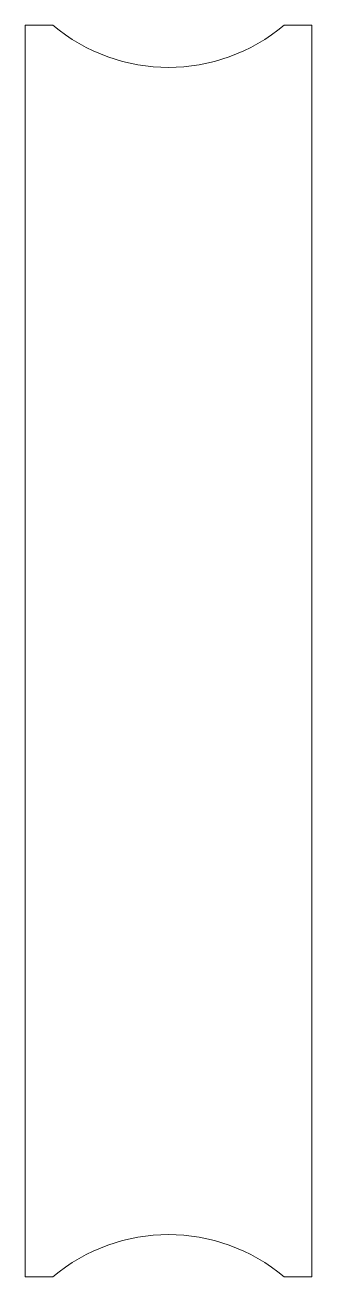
# Model space of a CAD drawing. Header units: millimetres. Extents: x -44 to 44, y -192 to 192.
import ezdxf

# ---------------------------------------------------------------- set-up
doc = ezdxf.new("R2010")
doc.units = ezdxf.units.MM

msp = doc.modelspace()

# ---------------------------------------------------------------- linework, layer by layer
at = {"color": 7, "linetype": 'Continuous', "lineweight": 15}
for p, q in [((-35.51, 192.07), (-44, 192.07)), ((-44, 192.07), (-44, -192.07)), ((44, 192.07), (35.51, 192.07)), ((44, -192.07), (44, 192.07)), ((-44, -192.07), (-35.51, -192.07)), ((35.51, -192.07), (44, -192.07))]:
    msp.add_line(p, q, dxfattribs=at)
for centre, start, end in [((0, 234.07), 229.7858, 310.2142), ((0, -234.07), 49.7858, 130.2142)]:
    msp.add_arc(centre, 55, start, end, dxfattribs=at)

doc.saveas('drawing.dxf')
